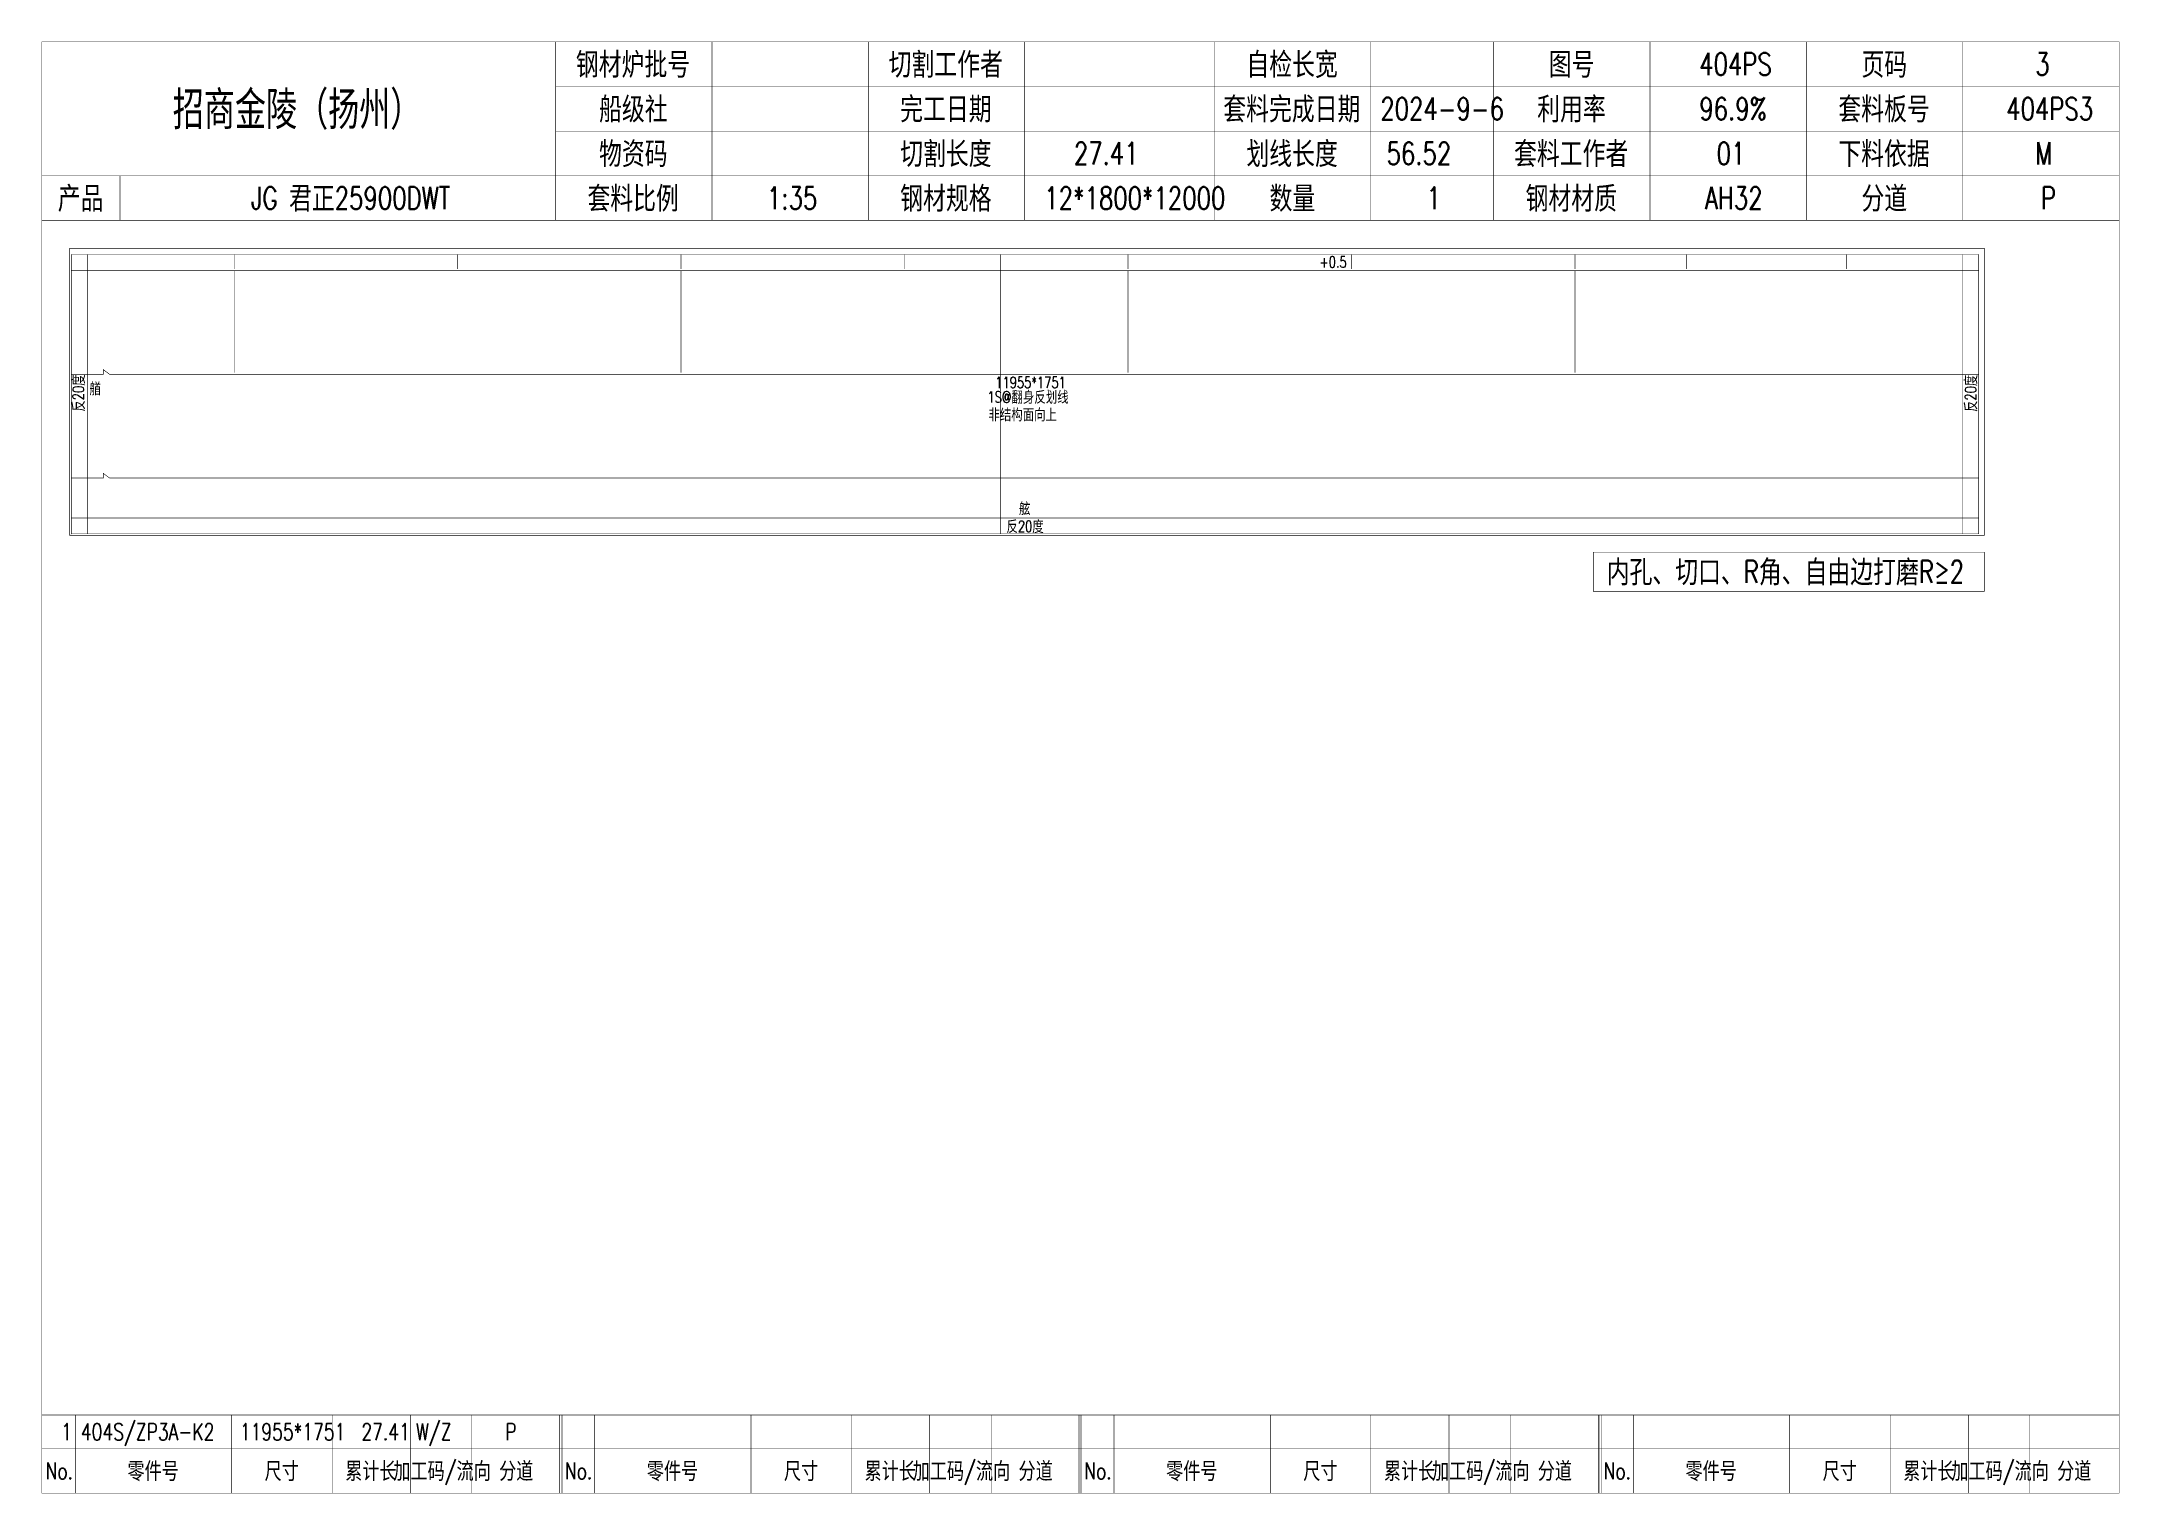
# Model space of a CAD drawing. Extents: x 3384 to 3756, y 19 to 279.
import ezdxf

# ---------------------------------------------------------------- set-up
doc = ezdxf.new("R2010")
doc.units = 0
doc.layers.add('markline', color=7, linetype='Continuous')
doc.layers.add('spdCmdManufTaoliaoGnDraw', color=7, linetype='Continuous')
doc.styles.get("Standard").update_dxf_attribs({"font": 'simplex.shx'})

msp = doc.modelspace()

# ---------------------------------------------------------------- linework, layer by layer
at = {"layer": 'markline', "color": 4, "linetype": 'Continuous', "flags": 128}
for points in [[(3730.84, 238.27, 0.1, 0.1, 0), (3389.26, 238.27, 0.1, 0.1, 0)], [(3730.84, 238.27, 0.1, 0.1, 0), (3389.26, 238.27, 0.1, 0.1, 0)], [(3392.12, 241.13, 0.1, 0.1, 0), (3392.12, 191.11, 0.1, 0.1, 0)], [(3392.12, 241.13, 0.1, 0.1, 0), (3392.12, 191.11, 0.1, 0.1, 0)], [(3418.42, 241.15, 0.1, 0.1, 0), (3418.42, 238.59, 0.1, 0.1, 0)], [(3418.42, 241.15, 0.1, 0.1, 0), (3418.42, 238.59, 0.1, 0.1, 0)], [(3418.42, 238.27, 0.1, 0.1, 0), (3418.42, 220.01, 0.1, 0.1, 0)], [(3418.42, 238.27, 0.1, 0.1, 0), (3418.42, 220.01, 0.1, 0.1, 0)], [(3458.43, 241.15, 0.1, 0.1, 0), (3458.43, 238.59, 0.1, 0.1, 0)], [(3458.43, 241.15, 0.1, 0.1, 0), (3458.43, 238.59, 0.1, 0.1, 0)], [(3498.45, 241.15, 0.1, 0.1, 0), (3498.45, 238.59, 0.1, 0.1, 0)], [(3498.45, 241.15, 0.1, 0.1, 0), (3498.45, 238.59, 0.1, 0.1, 0)], [(3498.45, 238.27, 0.1, 0.1, 0), (3498.45, 220.01, 0.1, 0.1, 0)], [(3498.45, 238.27, 0.1, 0.1, 0), (3498.45, 220.01, 0.1, 0.1, 0)], [(3538.47, 241.15, 0.1, 0.1, 0), (3538.47, 238.59, 0.1, 0.1, 0)], [(3538.47, 241.15, 0.1, 0.1, 0), (3538.47, 238.59, 0.1, 0.1, 0)], [(3555.62, 191.11, 0.1, 0.1, 0), (3555.62, 241.15, 0.1, 0.1, 0)], [(3555.62, 191.11, 0.1, 0.1, 0), (3555.62, 241.15, 0.1, 0.1, 0)], [(3578.49, 241.15, 0.1, 0.1, 0), (3578.49, 238.59, 0.1, 0.1, 0)], [(3578.49, 241.15, 0.1, 0.1, 0), (3578.49, 238.59, 0.1, 0.1, 0)], [(3578.49, 238.27, 0.1, 0.1, 0), (3578.49, 220.01, 0.1, 0.1, 0)], [(3578.49, 238.27, 0.1, 0.1, 0), (3578.49, 220.01, 0.1, 0.1, 0)], [(3618.5, 241.15, 0.1, 0.1, 0), (3618.5, 238.59, 0.1, 0.1, 0)], [(3618.5, 241.15, 0.1, 0.1, 0), (3618.5, 238.59, 0.1, 0.1, 0)], [(3658.52, 241.15, 0.1, 0.1, 0), (3658.52, 238.59, 0.1, 0.1, 0)], [(3658.52, 241.15, 0.1, 0.1, 0), (3658.52, 238.59, 0.1, 0.1, 0)], [(3658.52, 238.27, 0.1, 0.1, 0), (3658.52, 220.01, 0.1, 0.1, 0)], [(3658.52, 238.27, 0.1, 0.1, 0), (3658.52, 220.01, 0.1, 0.1, 0)], [(3678.53, 241.15, 0.1, 0.1, 0), (3678.53, 238.59, 0.1, 0.1, 0)], [(3678.53, 241.15, 0.1, 0.1, 0), (3678.53, 238.59, 0.1, 0.1, 0)], [(3707.11, 241.15, 0.1, 0.1, 0), (3707.11, 238.59, 0.1, 0.1, 0)], [(3707.11, 241.15, 0.1, 0.1, 0), (3707.11, 238.59, 0.1, 0.1, 0)], [(3727.98, 191.11, 0.1, 0.1, 0), (3727.98, 241.13, 0.1, 0.1, 0)], [(3727.98, 191.11, 0.1, 0.1, 0), (3727.98, 241.13, 0.1, 0.1, 0)], [(3389.26, 219.69, 0.1, 0.1, 0), (3394.98, 219.69, 0.1, 0.1, 0), (3394.98, 220.55, 0.1, 0.1, 0), (3396.12, 219.69, 0.1, 0.1, 0), (3730.84, 219.69, 0.1, 0.1, 0)], [(3389.26, 219.69, 0.1, 0.1, 0), (3394.98, 219.69, 0.1, 0.1, 0), (3394.98, 220.55, 0.1, 0.1, 0), (3396.12, 219.69, 0.1, 0.1, 0), (3730.84, 219.69, 0.1, 0.1, 0)], [(3389.26, 219.69, 0.1, 0.1, 0), (3394.98, 219.69, 0.1, 0.1, 0), (3394.98, 220.55, 0.1, 0.1, 0), (3396.12, 219.69, 0.1, 0.1, 0), (3730.84, 219.69, 0.1, 0.1, 0)], [(3389.26, 219.69, 0.1, 0.1, 0), (3394.98, 219.69, 0.1, 0.1, 0), (3394.98, 220.55, 0.1, 0.1, 0), (3396.12, 219.69, 0.1, 0.1, 0), (3730.84, 219.69, 0.1, 0.1, 0)], [(3389.26, 219.69, 0.1, 0.1, 0), (3394.98, 219.69, 0.1, 0.1, 0), (3394.98, 220.55, 0.1, 0.1, 0), (3396.12, 219.69, 0.1, 0.1, 0), (3730.84, 219.69, 0.1, 0.1, 0)], [(3389.26, 201.11, 0.1, 0.1, 0), (3394.98, 201.11, 0.1, 0.1, 0), (3394.98, 201.97, 0.1, 0.1, 0), (3396.12, 201.11, 0.1, 0.1, 0), (3730.84, 201.11, 0.1, 0.1, 0)], [(3389.26, 201.11, 0.1, 0.1, 0), (3394.98, 201.11, 0.1, 0.1, 0), (3394.98, 201.97, 0.1, 0.1, 0), (3396.12, 201.11, 0.1, 0.1, 0), (3730.84, 201.11, 0.1, 0.1, 0)], [(3389.26, 201.11, 0.1, 0.1, 0), (3394.98, 201.11, 0.1, 0.1, 0), (3394.98, 201.97, 0.1, 0.1, 0), (3396.12, 201.11, 0.1, 0.1, 0), (3730.84, 201.11, 0.1, 0.1, 0)], [(3389.26, 201.11, 0.1, 0.1, 0), (3394.98, 201.11, 0.1, 0.1, 0), (3394.98, 201.97, 0.1, 0.1, 0), (3396.12, 201.11, 0.1, 0.1, 0), (3730.84, 201.11, 0.1, 0.1, 0)], [(3389.26, 201.11, 0.1, 0.1, 0), (3394.98, 201.11, 0.1, 0.1, 0), (3394.98, 201.97, 0.1, 0.1, 0), (3396.12, 201.11, 0.1, 0.1, 0), (3730.84, 201.11, 0.1, 0.1, 0)], [(3389.26, 193.97, 0.1, 0.1, 0), (3730.84, 193.97, 0.1, 0.1, 0)], [(3389.26, 193.97, 0.1, 0.1, 0), (3730.84, 193.97, 0.1, 0.1, 0)]]:
    msp.add_lwpolyline(points, format="xyseb", dxfattribs=at)
at = {"layer": 'spdCmdManufTaoliaoGnDraw', "color": 7, "linetype": 'Continuous', "flags": 128}
for points in [[(3383.98, 19.26, 0.1, 0.1, 0), (3755.98, 19.26, 0.1, 0.1, 0), (3755.98, 279.26, 0.1, 0.1, 0), (3383.98, 279.26, 0.1, 0.1, 0)], [(3383.98, 19.26, 0.1, 0.1, 0), (3755.98, 19.26, 0.1, 0.1, 0), (3755.98, 279.26, 0.1, 0.1, 0), (3383.98, 279.26, 0.1, 0.1, 0)], [(3383.98, 19.26, 0.1, 0.1, 0), (3755.98, 19.26, 0.1, 0.1, 0), (3755.98, 279.26, 0.1, 0.1, 0), (3383.98, 279.26, 0.1, 0.1, 0)], [(3383.98, 19.26, 0.1, 0.1, 0), (3755.98, 19.26, 0.1, 0.1, 0), (3755.98, 279.26, 0.1, 0.1, 0), (3383.98, 279.26, 0.1, 0.1, 0)], [(3389.16, 191.01, 0.1, 0.1, 0), (3389.26, 191.11, 0.1, 0.1, 0), (3730.84, 191.11, 0.1, 0.1, 0), (3730.84, 241.15, 0.1, 0.1, 0), (3389.26, 241.15, 0.1, 0.1, 0), (3389.26, 191.11, 0.1, 0.1, 0)], [(3389.16, 191.01, 0.1, 0.1, 0), (3389.26, 191.11, 0.1, 0.1, 0), (3730.84, 191.11, 0.1, 0.1, 0), (3730.84, 241.15, 0.1, 0.1, 0), (3389.26, 241.15, 0.1, 0.1, 0), (3389.26, 191.11, 0.1, 0.1, 0)], [(3389.16, 191.01, 0.1, 0.1, 0), (3389.26, 191.11, 0.1, 0.1, 0), (3730.84, 191.11, 0.1, 0.1, 0), (3730.84, 241.15, 0.1, 0.1, 0), (3389.26, 241.15, 0.1, 0.1, 0), (3389.26, 191.11, 0.1, 0.1, 0)], [(3389.16, 191.01, 0.1, 0.1, 0), (3389.26, 191.11, 0.1, 0.1, 0), (3730.84, 191.11, 0.1, 0.1, 0), (3730.84, 241.15, 0.1, 0.1, 0), (3389.26, 241.15, 0.1, 0.1, 0), (3389.26, 191.11, 0.1, 0.1, 0)], [(3389.16, 191.01, 0.1, 0.1, 0), (3389.26, 191.11, 0.1, 0.1, 0), (3730.84, 191.11, 0.1, 0.1, 0), (3730.84, 241.15, 0.1, 0.1, 0), (3389.26, 241.15, 0.1, 0.1, 0), (3389.26, 191.11, 0.1, 0.1, 0)], [(3389.16, 191.01, 0.1, 0.1, 0), (3389.26, 191.11, 0.1, 0.1, 0), (3730.84, 191.11, 0.1, 0.1, 0), (3730.84, 241.15, 0.1, 0.1, 0), (3389.26, 241.15, 0.1, 0.1, 0), (3389.26, 191.11, 0.1, 0.1, 0)], [(3661.84, 187.83, 0.1, 0.1, 0), (3731.84, 187.83, 0.1, 0.1, 0), (3731.84, 180.83, 0.1, 0.1, 0), (3661.84, 180.83, 0.1, 0.1, 0)], [(3661.84, 187.83, 0.1, 0.1, 0), (3731.84, 187.83, 0.1, 0.1, 0), (3731.84, 180.83, 0.1, 0.1, 0), (3661.84, 180.83, 0.1, 0.1, 0)], [(3661.84, 187.83, 0.1, 0.1, 0), (3731.84, 187.83, 0.1, 0.1, 0), (3731.84, 180.83, 0.1, 0.1, 0), (3661.84, 180.83, 0.1, 0.1, 0)], [(3661.84, 187.83, 0.1, 0.1, 0), (3731.84, 187.83, 0.1, 0.1, 0), (3731.84, 180.83, 0.1, 0.1, 0), (3661.84, 180.83, 0.1, 0.1, 0)]]:
    msp.add_lwpolyline(points, format="xyseb", close=True, dxfattribs=at)
for points in [[(3475.98, 279.26, 0.1, 0.1, 0), (3475.98, 247.26, 0.1, 0.1, 0)], [(3475.98, 279.26, 0.1, 0.1, 0), (3475.98, 247.26, 0.1, 0.1, 0)], [(3503.98, 279.26, 0.1, 0.1, 0), (3503.98, 247.26, 0.1, 0.1, 0)], [(3503.98, 279.26, 0.1, 0.1, 0), (3503.98, 247.26, 0.1, 0.1, 0)], [(3531.98, 279.26, 0.1, 0.1, 0), (3531.98, 247.26, 0.1, 0.1, 0)], [(3531.98, 279.26, 0.1, 0.1, 0), (3531.98, 247.26, 0.1, 0.1, 0)], [(3559.98, 279.26, 0.1, 0.1, 0), (3559.98, 247.26, 0.1, 0.1, 0)], [(3559.98, 279.26, 0.1, 0.1, 0), (3559.98, 247.26, 0.1, 0.1, 0)], [(3593.98, 279.26, 0.1, 0.1, 0), (3593.98, 247.26, 0.1, 0.1, 0)], [(3593.98, 279.26, 0.1, 0.1, 0), (3593.98, 247.26, 0.1, 0.1, 0)], [(3621.98, 279.26, 0.1, 0.1, 0), (3621.98, 247.26, 0.1, 0.1, 0)], [(3621.98, 279.26, 0.1, 0.1, 0), (3621.98, 247.26, 0.1, 0.1, 0)], [(3643.98, 279.26, 0.1, 0.1, 0), (3643.98, 247.26, 0.1, 0.1, 0)], [(3643.98, 279.26, 0.1, 0.1, 0), (3643.98, 247.26, 0.1, 0.1, 0)], [(3671.98, 279.26, 0.1, 0.1, 0), (3671.98, 247.26, 0.1, 0.1, 0)], [(3671.98, 279.26, 0.1, 0.1, 0), (3671.98, 247.26, 0.1, 0.1, 0)], [(3699.98, 279.26, 0.1, 0.1, 0), (3699.98, 247.26, 0.1, 0.1, 0)], [(3699.98, 279.26, 0.1, 0.1, 0), (3699.98, 247.26, 0.1, 0.1, 0)], [(3727.98, 279.26, 0.1, 0.1, 0), (3727.98, 247.26, 0.1, 0.1, 0)], [(3727.98, 279.26, 0.1, 0.1, 0), (3727.98, 247.26, 0.1, 0.1, 0)], [(3475.98, 271.26, 0.1, 0.1, 0), (3755.98, 271.26, 0.1, 0.1, 0)], [(3475.98, 271.26, 0.1, 0.1, 0), (3755.98, 271.26, 0.1, 0.1, 0)], [(3475.98, 263.26, 0.1, 0.1, 0), (3755.98, 263.26, 0.1, 0.1, 0)], [(3475.98, 263.26, 0.1, 0.1, 0), (3755.98, 263.26, 0.1, 0.1, 0)], [(3383.98, 255.26, 0.1, 0.1, 0), (3755.98, 255.26, 0.1, 0.1, 0)], [(3383.98, 255.26, 0.1, 0.1, 0), (3755.98, 255.26, 0.1, 0.1, 0)], [(3397.98, 255.26, 0.1, 0.1, 0), (3397.98, 247.26, 0.1, 0.1, 0)], [(3397.98, 255.26, 0.1, 0.1, 0), (3397.98, 247.26, 0.1, 0.1, 0)], [(3383.98, 247.26, 0.1, 0.1, 0), (3755.98, 247.26, 0.1, 0.1, 0)], [(3383.98, 247.26, 0.1, 0.1, 0), (3755.98, 247.26, 0.1, 0.1, 0)], [(3383.98, 33.26, 0.1, 0.1, 0), (3755.98, 33.26, 0.1, 0.1, 0)], [(3383.98, 33.26, 0.1, 0.1, 0), (3755.98, 33.26, 0.1, 0.1, 0)], [(3389.98, 19.26, 0.1, 0.1, 0), (3389.98, 33.26, 0.1, 0.1, 0)], [(3389.98, 19.26, 0.1, 0.1, 0), (3389.98, 33.26, 0.1, 0.1, 0)], [(3417.98, 19.26, 0.1, 0.1, 0), (3417.98, 33.26, 0.1, 0.1, 0)], [(3417.98, 19.26, 0.1, 0.1, 0), (3417.98, 33.26, 0.1, 0.1, 0)], [(3435.98, 19.26, 0.1, 0.1, 0), (3435.98, 33.26, 0.1, 0.1, 0)], [(3435.98, 19.26, 0.1, 0.1, 0), (3435.98, 33.26, 0.1, 0.1, 0)], [(3449.98, 19.26, 0.1, 0.1, 0), (3449.98, 33.26, 0.1, 0.1, 0)], [(3449.98, 19.26, 0.1, 0.1, 0), (3449.98, 33.26, 0.1, 0.1, 0)], [(3460.98, 19.26, 0.1, 0.1, 0), (3460.98, 33.26, 0.1, 0.1, 0)], [(3460.98, 19.26, 0.1, 0.1, 0), (3460.98, 33.26, 0.1, 0.1, 0)], [(3476.73, 19.26, 0.1, 0.1, 0), (3476.73, 33.26, 0.1, 0.1, 0)], [(3476.73, 19.26, 0.1, 0.1, 0), (3476.73, 33.26, 0.1, 0.1, 0)], [(3476.98, 19.26, 0.1, 0.1, 0), (3476.98, 33.26, 0.1, 0.1, 0)], [(3476.98, 19.26, 0.1, 0.1, 0), (3476.98, 33.26, 0.1, 0.1, 0)], [(3477.23, 19.26, 0.1, 0.1, 0), (3477.23, 33.26, 0.1, 0.1, 0)], [(3477.23, 19.26, 0.1, 0.1, 0), (3477.23, 33.26, 0.1, 0.1, 0)], [(3482.98, 19.26, 0.1, 0.1, 0), (3482.98, 33.26, 0.1, 0.1, 0)], [(3482.98, 19.26, 0.1, 0.1, 0), (3482.98, 33.26, 0.1, 0.1, 0)], [(3510.98, 19.26, 0.1, 0.1, 0), (3510.98, 33.26, 0.1, 0.1, 0)], [(3510.98, 19.26, 0.1, 0.1, 0), (3510.98, 33.26, 0.1, 0.1, 0)], [(3528.98, 19.26, 0.1, 0.1, 0), (3528.98, 33.26, 0.1, 0.1, 0)], [(3528.98, 19.26, 0.1, 0.1, 0), (3528.98, 33.26, 0.1, 0.1, 0)], [(3542.98, 19.26, 0.1, 0.1, 0), (3542.98, 33.26, 0.1, 0.1, 0)], [(3542.98, 19.26, 0.1, 0.1, 0), (3542.98, 33.26, 0.1, 0.1, 0)], [(3553.98, 19.26, 0.1, 0.1, 0), (3553.98, 33.26, 0.1, 0.1, 0)], [(3553.98, 19.26, 0.1, 0.1, 0), (3553.98, 33.26, 0.1, 0.1, 0)], [(3569.73, 19.26, 0.1, 0.1, 0), (3569.73, 33.26, 0.1, 0.1, 0)], [(3569.73, 19.26, 0.1, 0.1, 0), (3569.73, 33.26, 0.1, 0.1, 0)], [(3569.98, 19.26, 0.1, 0.1, 0), (3569.98, 33.26, 0.1, 0.1, 0)], [(3569.98, 19.26, 0.1, 0.1, 0), (3569.98, 33.26, 0.1, 0.1, 0)], [(3570.23, 19.26, 0.1, 0.1, 0), (3570.23, 33.26, 0.1, 0.1, 0)], [(3570.23, 19.26, 0.1, 0.1, 0), (3570.23, 33.26, 0.1, 0.1, 0)], [(3575.98, 19.26, 0.1, 0.1, 0), (3575.98, 33.26, 0.1, 0.1, 0)], [(3575.98, 19.26, 0.1, 0.1, 0), (3575.98, 33.26, 0.1, 0.1, 0)], [(3603.98, 19.26, 0.1, 0.1, 0), (3603.98, 33.26, 0.1, 0.1, 0)], [(3603.98, 19.26, 0.1, 0.1, 0), (3603.98, 33.26, 0.1, 0.1, 0)], [(3621.98, 19.26, 0.1, 0.1, 0), (3621.98, 33.26, 0.1, 0.1, 0)], [(3621.98, 19.26, 0.1, 0.1, 0), (3621.98, 33.26, 0.1, 0.1, 0)], [(3635.98, 19.26, 0.1, 0.1, 0), (3635.98, 33.26, 0.1, 0.1, 0)], [(3635.98, 19.26, 0.1, 0.1, 0), (3635.98, 33.26, 0.1, 0.1, 0)], [(3646.98, 19.26, 0.1, 0.1, 0), (3646.98, 33.26, 0.1, 0.1, 0)], [(3646.98, 19.26, 0.1, 0.1, 0), (3646.98, 33.26, 0.1, 0.1, 0)], [(3662.73, 19.26, 0.1, 0.1, 0), (3662.73, 33.26, 0.1, 0.1, 0)], [(3662.73, 19.26, 0.1, 0.1, 0), (3662.73, 33.26, 0.1, 0.1, 0)], [(3662.98, 19.26, 0.1, 0.1, 0), (3662.98, 33.26, 0.1, 0.1, 0)], [(3662.98, 19.26, 0.1, 0.1, 0), (3662.98, 33.26, 0.1, 0.1, 0)], [(3663.23, 19.26, 0.1, 0.1, 0), (3663.23, 33.26, 0.1, 0.1, 0)], [(3663.23, 19.26, 0.1, 0.1, 0), (3663.23, 33.26, 0.1, 0.1, 0)], [(3668.98, 19.26, 0.1, 0.1, 0), (3668.98, 33.26, 0.1, 0.1, 0)], [(3668.98, 19.26, 0.1, 0.1, 0), (3668.98, 33.26, 0.1, 0.1, 0)], [(3696.98, 19.26, 0.1, 0.1, 0), (3696.98, 33.26, 0.1, 0.1, 0)], [(3696.98, 19.26, 0.1, 0.1, 0), (3696.98, 33.26, 0.1, 0.1, 0)], [(3714.98, 19.26, 0.1, 0.1, 0), (3714.98, 33.26, 0.1, 0.1, 0)], [(3714.98, 19.26, 0.1, 0.1, 0), (3714.98, 33.26, 0.1, 0.1, 0)], [(3728.98, 19.26, 0.1, 0.1, 0), (3728.98, 33.26, 0.1, 0.1, 0)], [(3728.98, 19.26, 0.1, 0.1, 0), (3728.98, 33.26, 0.1, 0.1, 0)], [(3739.98, 19.26, 0.1, 0.1, 0), (3739.98, 33.26, 0.1, 0.1, 0)], [(3739.98, 19.26, 0.1, 0.1, 0), (3739.98, 33.26, 0.1, 0.1, 0)], [(3383.98, 27.26, 0.1, 0.1, 0), (3755.98, 27.26, 0.1, 0.1, 0)], [(3383.98, 27.26, 0.1, 0.1, 0), (3755.98, 27.26, 0.1, 0.1, 0)]]:
    msp.add_lwpolyline(points, format="xyseb", dxfattribs=at)
at = {"layer": 'spdCmdManufTaoliaoGnDraw', "color": 3, "linetype": 'Continuous', "flags": 128}
msp.add_lwpolyline([(3388.98, 190.83, 0.1, 0.1, 0), (3731.84, 190.83, 0.1, 0.1, 0), (3731.84, 242.26, 0.1, 0.1, 0), (3388.98, 242.26, 0.1, 0.1, 0)], format="xyseb", close=True, dxfattribs=at)
msp.add_lwpolyline([(3388.98, 190.83, 0.1, 0.1, 0), (3731.84, 190.83, 0.1, 0.1, 0), (3731.84, 242.26, 0.1, 0.1, 0), (3388.98, 242.26, 0.1, 0.1, 0)], format="xyseb", close=True, dxfattribs=at)
msp.add_lwpolyline([(3388.98, 190.83, 0.1, 0.1, 0), (3731.84, 190.83, 0.1, 0.1, 0), (3731.84, 242.26, 0.1, 0.1, 0), (3388.98, 242.26, 0.1, 0.1, 0)], format="xyseb", close=True, dxfattribs=at)
msp.add_lwpolyline([(3388.98, 190.83, 0.1, 0.1, 0), (3731.84, 190.83, 0.1, 0.1, 0), (3731.84, 242.26, 0.1, 0.1, 0), (3388.98, 242.26, 0.1, 0.1, 0)], format="xyseb", close=True, dxfattribs=at)

# ---------------------------------------------------------------- texts
at = {"layer": 'spdCmdManufTaoliaoGnDraw', "color": 7}
for s, height, width, p in [('钢材炉批号', 4, 0.75, (3479.62, 273.26)), ('切割工作者', 4, 0.75, (3535.62, 273.26)), ('自检长宽', 4, 0.75, (3599.69, 273.26)), ('图号', 4, 0.75, (3653.84, 273.26)), ('404PS', 4, 0.75, (3680.8, 273.26)), ('页码', 4, 0.75, (3709.84, 273.26)), ('3', 4, 0.75, (3740.95, 273.26)), ('招商金陵（扬州）', 6, 0.68, (3407.43, 264.26)), ('船级社', 4, 0.75, (3483.77, 265.26)), ('完工日期', 4, 0.75, (3537.69, 265.26)), ('套料完成日期', 4, 0.75, (3595.55, 265.26)), ('2024-9-6', 4, 0.75, (3623.69, 265.26)), ('利用率', 4, 0.75, (3651.77, 265.26)), ('96.9%', 4, 0.75, (3680.8, 265.26)), ('套料板号', 4, 0.75, (3705.69, 265.26)), ('404PS3', 4, 0.75, (3735.77, 265.26)), ('物资码', 4, 0.75, (3483.77, 257.26)), ('切割长度', 4, 0.75, (3537.69, 257.26)), ('27.41', 4, 0.75, (3568.8, 257.26)), ('划线长度', 4, 0.75, (3599.69, 257.26)), ('56.52', 4, 0.75, (3624.8, 257.26)), ('套料工作者', 4, 0.75, (3647.62, 257.26)), ('01', 4, 0.75, (3683.91, 257.26)), ('下料依据', 4, 0.75, (3705.69, 257.26)), ('M', 4, 0.75, (3740.95, 257.26)), ('产品', 4, 0.75, (3386.84, 249.26)), ('JG 君正25900DWT', 4, 0.75, (3421.44, 249.26)), ('套料比例', 4, 0.75, (3481.69, 249.26)), ('1:35', 4, 0.75, (3513.84, 249.26)), ('钢材规格', 4, 0.75, (3537.69, 249.26)), ('12*1800*12000', 4, 0.75, (3563.51, 249.26)), ('数量', 4, 0.75, (3603.84, 249.26)), ('1', 4, 0.75, (3631.95, 249.26)), ('钢材材质', 4, 0.75, (3649.69, 249.26)), ('AH32', 4, 0.75, (3681.84, 249.26)), ('分道', 4, 0.75, (3709.84, 249.26)), (' P', 4, 0.75, (3739.91, 249.26)), ('1S@翻身反划线', 2, 0.75, (3553.32, 214.63)), ('非结构面向上', 2, 0.75, (3553.5, 211.48)), ('内孔、切口、R角、自由边打磨R≥2', 4, 0.75, (3664.21, 182.33)), ('1', 3, 0.75, (3387.43, 28.76)), ('404S/ZP3A-K2', 3, 0.75, (3390.98, 28.76)), ('11955*1751', 3, 0.75, (3419.44, 28.76)), ('27.41', 3, 0.75, (3441.21, 28.76)), ('W/Z', 3, 0.75, (3450.98, 28.76)), ('P', 3, 0.75, (3466.98, 28.76)), ('No.', 3, 0.75, (3384.65, 21.76)), ('零件号', 3, 0.75, (3399.32, 21.76)), ('尺寸', 3, 0.75, (3423.87, 21.76)), ('累计长', 3, 0.75, (3438.32, 21.76)), ('加工码/流向', 3, 0.75, (3446.93, 21.76)), ('分道', 3, 0.75, (3465.87, 21.76)), ('No.', 3, 0.75, (3477.65, 21.76)), ('零件号', 3, 0.75, (3492.32, 21.76)), ('尺寸', 3, 0.75, (3516.88, 21.76)), ('累计长', 3, 0.75, (3531.32, 21.76)), ('加工码/流向', 3, 0.75, (3539.93, 21.76)), ('分道', 3, 0.75, (3558.88, 21.76)), ('No.', 3, 0.75, (3570.65, 21.76)), ('零件号', 3, 0.75, (3585.32, 21.76)), ('尺寸', 3, 0.75, (3609.88, 21.76)), ('累计长', 3, 0.75, (3624.32, 21.76)), ('加工码/流向', 3, 0.75, (3632.93, 21.76)), ('分道', 3, 0.75, (3651.87, 21.76)), ('No.', 3, 0.75, (3663.65, 21.76)), ('零件号', 3, 0.75, (3678.32, 21.76)), ('尺寸', 3, 0.75, (3702.87, 21.76)), ('累计长', 3, 0.75, (3717.32, 21.76)), ('加工码/流向', 3, 0.75, (3725.93, 21.76)), ('分道', 3, 0.75, (3744.87, 21.76))]:
    msp.add_text(s, height=height, dxfattribs=dict(at, width=width)).set_placement(p)
at = {"layer": 'spdCmdManufTaoliaoGnDraw', "color": 1, "width": 0.75}
for s, p in [('+0.5', (3612.77, 238.81)), ('艏', (3392.52, 216.13)), ('11955*1751', (3554.74, 217.24)), ('舷', (3558.96, 194.66))]:
    msp.add_text(s, height=2, dxfattribs=at).set_placement(p)
for rotation, p in [(89.9544, (3391.52, 213.02)), (89.8627, (3730.39, 212.96)), (359.909, (3556.73, 191.47))]:
    msp.add_text('反20度', height=2, rotation=rotation, dxfattribs=at).set_placement(p)

doc.saveas('drawing.dxf')
